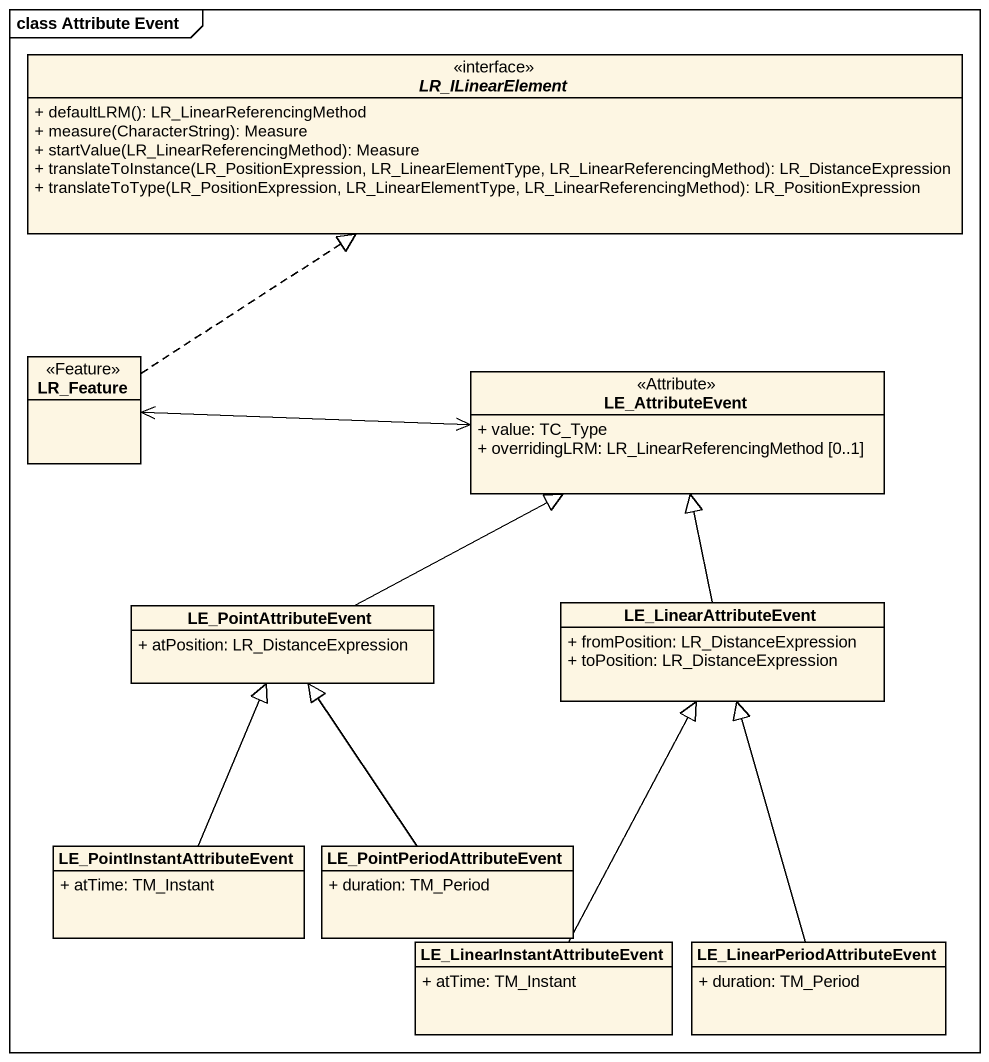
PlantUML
@startuml
mainframe class Attribute Event
hide circle
hide empty members
skinparam classAttributeIconSize 0
interface LR_ILinearElement {
  + defaultLRM(): LR_LinearReferencingMethod
  + measure(CharacterString): Measure
  + startValue(LR_LinearReferencingMethod): Measure
  + translateToInstance(LR_PositionExpression, LR_LinearElementType, LR_LinearReferencingMethod): LR_DistanceExpression
  + translateToType(LR_PositionExpression, LR_LinearElementType, LR_LinearReferencingMethod): LR_PositionExpression
}
class LR_Feature <<Feature>>
class LE_AttributeEvent <<Attribute>> {
  + value: TC_Type
  + overridingLRM: LR_LinearReferencingMethod [0..1]
}
class LE_PointAttributeEvent {
  + atPosition: LR_DistanceExpression
}
class LE_LinearAttributeEvent {
  + fromPosition: LR_DistanceExpression
  + toPosition: LR_DistanceExpression
}
class "LE_PointInstantAttributeEvent" as LE_PointInstantAttributeEven {
  + atTime: TM_Instant
}
class LE_PointPeriodAttributeEvent {
  + duration: TM_Period
}
class "LE_LinearInstantAttributeEvent" as LE_LinearInstantAttributeEve {
  + atTime: TM_Instant
}
class "LE_LinearPeriodAttributeEvent" as LE_LinearPeriodAttributeEven {
  + duration: TM_Period
}
LR_Feature .up.|> LR_ILinearElement
LR_Feature <-right-> LE_AttributeEvent
LE_PointAttributeEvent -right-|> LE_AttributeEvent
LE_LinearAttributeEvent -up-|> LE_AttributeEvent
LE_PointInstantAttributeEven -up-|> LE_PointAttributeEvent
LE_PointPeriodAttributeEvent -up-|> LE_PointAttributeEvent
LE_LinearInstantAttributeEve -up-|> LE_LinearAttributeEvent
LE_LinearPeriodAttributeEven -up-|> LE_LinearAttributeEvent
@enduml
